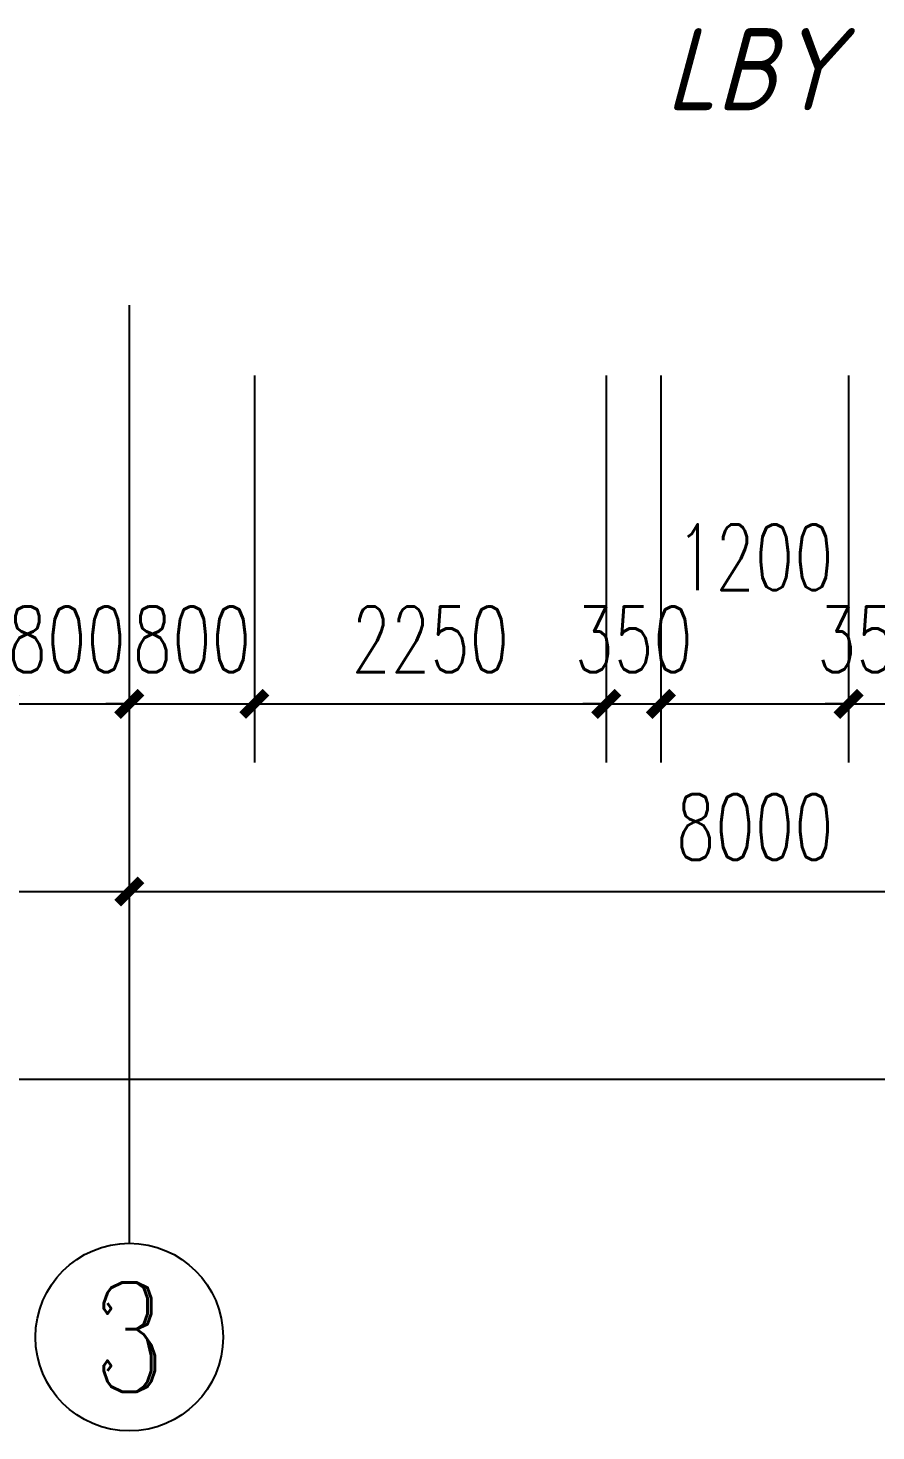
# Model space of a CAD drawing. Extents: x 0 to 2972856, y -1269770 to 0.
# Drawn here: x 2690508 to 2695931, y -1241746 to -1232774 of the extents above; entities that cross this region are included whole.
import ezdxf
from ezdxf.enums import TextEntityAlignment as Align

# ---------------------------------------------------------------- set-up
doc = ezdxf.new("R2010")
doc.units = 0
doc.header["$LTSCALE"] = 1000
doc.header["$PDSIZE"] = 50
doc.layers.add('1-建筑底图', color=8, linetype='Continuous')
doc.layers.add('AXIS_TEXT', color=7, linetype='Continuous')
doc.styles.add('_TCH_AXIS', font='COMPLEX', dxfattribs={"bigfont": 'GBCBIG'})
doc.styles.add('A_DIM_T3', font='SIMPLEX', dxfattribs={"width": 0.7, "bigfont": 'HZ'})
doc.styles.add('COMPLEX', font='COMPLEX')
doc.styles.get("Standard").update_dxf_attribs({"font": 'gbeitc.shx', "bigfont": 'gbcbig.shx'})
doc.dimstyles.new('_TCH_ARCH&&150', dxfattribs={"dimtxt": 420, "dimasz": 150, "dimexe": 375, "dimexo": 450, "dimgap": 202.5, "dimtad": 1, "dimdec": 0, "dimzin": 0, "dimdsep": 46, "dimtxsty": 'A_DIM_T3', "dimblk": 'ARCHTICK', "dimcen": 0.09, "dimclrt": 7, "dimazin": 2, "dimtfac": 1, "dimtdec": 0, "dimtix": 1, "dimtmove": 2, "dimatfit": 3, "dimfxl": 150, "dimtolj": 1, "dimtzin": 0, "dimarcsym": 0})

# ---------------------------------------------------------------- blocks, each defined once
blk = doc.blocks.new('_ArchTick')
at = {"color": 0, "linetype": 'ByBlock', "const_width": 0.4}
blk.add_lwpolyline([(-0.5, -0.5), (0.5, 0.5)], dxfattribs=at)
blk = doc.blocks.new('*D1162')
at = {"layer": '1-建筑底图', "color": 0, "lineweight": -2, "transparency": 16777216}
for p, q in [((2060076.6, -1229225.4), (2060076.6, -1234100.4)), ((2167276.6, -1229225.4), (2167276.6, -1234100.4)), ((2060076.6, -1233725.4), (2167276.6, -1233725.4))]:
    blk.add_line(p, q, dxfattribs=at)
at = {"layer": 'Defpoints', "color": 0, "transparency": 16777216}
for p in [(2060076.6, -1228775.4), (2167276.6, -1228775.4), (2167276.6, -1233725.4)]:
    blk.add_point(p, dxfattribs=at)
at = {"layer": '1-建筑底图', "color": 0, "lineweight": -2, "transparency": 16777216, "xscale": 150, "yscale": 150, "zscale": 150, "rotation": 180}
blk.add_blockref('_ArchTick', (2060076.6, -1233725.4), dxfattribs=at)
at = {"layer": '1-建筑底图', "color": 0, "lineweight": -2, "transparency": 16777216, "xscale": 150, "yscale": 150, "zscale": 150}
blk.add_blockref('_ArchTick', (2167276.6, -1233725.4), dxfattribs=at)
at = {"layer": '1-建筑底图', "color": 7, "transparency": 16777216, "insert": (2113676.6, -1233312.9), "char_height": 420, "attachment_point": 5, "style": 'A_DIM_T3'}
blk.add_mtext('\\A1;107200', dxfattribs=at)
blk = doc.blocks.new('*D1165')
at = {"layer": '1-建筑底图', "color": 0, "lineweight": -2, "transparency": 16777216}
for p, q in [((2068376.6, -1229225.4), (2068376.6, -1232900.4)), ((2076376.6, -1229225.4), (2076376.6, -1232900.4)), ((2068376.6, -1232525.4), (2076376.6, -1232525.4))]:
    blk.add_line(p, q, dxfattribs=at)
at = {"layer": 'Defpoints', "color": 0, "transparency": 16777216}
for p in [(2068376.6, -1228775.4), (2076376.6, -1228775.4), (2076376.6, -1232525.4)]:
    blk.add_point(p, dxfattribs=at)
at = {"layer": '1-建筑底图', "color": 0, "lineweight": -2, "transparency": 16777216, "xscale": 150, "yscale": 150, "zscale": 150, "rotation": 180}
blk.add_blockref('_ArchTick', (2068376.6, -1232525.4), dxfattribs=at)
at = {"layer": '1-建筑底图', "color": 0, "lineweight": -2, "transparency": 16777216, "xscale": 150, "yscale": 150, "zscale": 150}
blk.add_blockref('_ArchTick', (2076376.6, -1232525.4), dxfattribs=at)
at = {"layer": '1-建筑底图', "color": 7, "transparency": 16777216, "insert": (2072376.6, -1232112.9), "char_height": 420, "attachment_point": 5, "style": 'A_DIM_T3'}
blk.add_mtext('\\A1;8000', dxfattribs=at)
blk = doc.blocks.new('*D1166')
at = {"layer": '1-建筑底图', "color": 0, "lineweight": -2, "transparency": 16777216}
for p, q in [((2076376.6, -1229225.4), (2076376.6, -1232900.4)), ((2084376.6, -1229225.4), (2084376.6, -1232900.4)), ((2076376.6, -1232525.4), (2084376.6, -1232525.4))]:
    blk.add_line(p, q, dxfattribs=at)
at = {"layer": 'Defpoints', "color": 0, "transparency": 16777216}
for p in [(2076376.6, -1228775.4), (2084376.6, -1228775.4), (2084376.6, -1232525.4)]:
    blk.add_point(p, dxfattribs=at)
at = {"layer": '1-建筑底图', "color": 0, "lineweight": -2, "transparency": 16777216, "xscale": 150, "yscale": 150, "zscale": 150, "rotation": 180}
blk.add_blockref('_ArchTick', (2076376.6, -1232525.4), dxfattribs=at)
at = {"layer": '1-建筑底图', "color": 0, "lineweight": -2, "transparency": 16777216, "xscale": 150, "yscale": 150, "zscale": 150}
blk.add_blockref('_ArchTick', (2084376.6, -1232525.4), dxfattribs=at)
at = {"layer": '1-建筑底图', "color": 7, "transparency": 16777216, "insert": (2080376.6, -1232112.9), "char_height": 420, "attachment_point": 5, "style": 'A_DIM_T3'}
blk.add_mtext('\\A1;8000', dxfattribs=at)
blk = doc.blocks.new('*D1349')
at = {"layer": '1-建筑底图', "color": 0, "lineweight": -2, "transparency": 16777216}
for p, q in [((2080976.6, -1229225.4), (2080976.6, -1231700.4)), ((2081326.6, -1229225.4), (2081326.6, -1231700.4)), ((2080976.6, -1231325.4), (2080826.6, -1231325.4)), ((2080976.6, -1231325.4), (2081326.6, -1231325.4)), ((2081326.6, -1231325.4), (2081476.6, -1231325.4))]:
    blk.add_line(p, q, dxfattribs=at)
at = {"layer": 'Defpoints', "color": 0, "transparency": 16777216}
for p in [(2080976.6, -1228775.4), (2081326.6, -1228775.4), (2081326.6, -1231325.4)]:
    blk.add_point(p, dxfattribs=at)
at = {"layer": '1-建筑底图', "color": 0, "lineweight": -2, "transparency": 16777216, "xscale": 150, "yscale": 150, "zscale": 150}
blk.add_blockref('_ArchTick', (2080976.6, -1231325.4), dxfattribs=at)
at = {"layer": '1-建筑底图', "color": 0, "lineweight": -2, "transparency": 16777216, "xscale": 150, "yscale": 150, "zscale": 150, "rotation": 180}
blk.add_blockref('_ArchTick', (2081326.6, -1231325.4), dxfattribs=at)
at = {"layer": '1-建筑底图', "color": 7, "transparency": 16777216, "insert": (2081151.6, -1230912.9), "char_height": 420, "attachment_point": 5, "style": 'A_DIM_T3'}
blk.add_mtext('\\A1;350', dxfattribs=at)
blk = doc.blocks.new('*D1350')
at = {"layer": '1-建筑底图', "color": 0, "lineweight": -2, "transparency": 16777216}
for p, q in [((2079776.6, -1229225.4), (2079776.6, -1231700.4)), ((2080976.6, -1229225.4), (2080976.6, -1231700.4)), ((2079776.6, -1231325.4), (2080976.6, -1231325.4))]:
    blk.add_line(p, q, dxfattribs=at)
at = {"layer": 'Defpoints', "color": 0, "transparency": 16777216}
for p in [(2079776.6, -1228775.4), (2080976.6, -1228775.4), (2080976.6, -1231325.4)]:
    blk.add_point(p, dxfattribs=at)
at = {"layer": '1-建筑底图', "color": 0, "lineweight": -2, "transparency": 16777216, "xscale": 150, "yscale": 150, "zscale": 150, "rotation": 180}
blk.add_blockref('_ArchTick', (2079776.6, -1231325.4), dxfattribs=at)
at = {"layer": '1-建筑底图', "color": 0, "lineweight": -2, "transparency": 16777216, "xscale": 150, "yscale": 150, "zscale": 150}
blk.add_blockref('_ArchTick', (2080976.6, -1231325.4), dxfattribs=at)
at = {"layer": '1-建筑底图', "color": 7, "transparency": 16777216, "insert": (2080376.6, -1230387.9), "char_height": 420, "attachment_point": 5, "style": 'A_DIM_T3'}
blk.add_mtext('\\A1;1200', dxfattribs=at)
blk = doc.blocks.new('*D1351')
at = {"layer": '1-建筑底图', "color": 0, "lineweight": -2, "transparency": 16777216}
for p, q in [((2079426.6, -1229225.4), (2079426.6, -1231700.4)), ((2079776.6, -1229225.4), (2079776.6, -1231700.4)), ((2079426.6, -1231325.4), (2079276.6, -1231325.4)), ((2079426.6, -1231325.4), (2079776.6, -1231325.4)), ((2079776.6, -1231325.4), (2079926.6, -1231325.4))]:
    blk.add_line(p, q, dxfattribs=at)
at = {"layer": 'Defpoints', "color": 0, "transparency": 16777216}
for p in [(2079426.6, -1228775.4), (2079776.6, -1228775.4), (2079776.6, -1231325.4)]:
    blk.add_point(p, dxfattribs=at)
at = {"layer": '1-建筑底图', "color": 0, "lineweight": -2, "transparency": 16777216, "xscale": 150, "yscale": 150, "zscale": 150}
blk.add_blockref('_ArchTick', (2079426.6, -1231325.4), dxfattribs=at)
at = {"layer": '1-建筑底图', "color": 0, "lineweight": -2, "transparency": 16777216, "xscale": 150, "yscale": 150, "zscale": 150, "rotation": 180}
blk.add_blockref('_ArchTick', (2079776.6, -1231325.4), dxfattribs=at)
at = {"layer": '1-建筑底图', "color": 7, "transparency": 16777216, "insert": (2079601.6, -1230912.9), "char_height": 420, "attachment_point": 5, "style": 'A_DIM_T3'}
blk.add_mtext('\\A1;350', dxfattribs=at)
blk = doc.blocks.new('*D1352')
at = {"layer": '1-建筑底图', "color": 0, "lineweight": -2, "transparency": 16777216}
for p, q in [((2077176.6, -1229225.4), (2077176.6, -1231700.4)), ((2079426.6, -1229225.4), (2079426.6, -1231700.4)), ((2077176.6, -1231325.4), (2079426.6, -1231325.4))]:
    blk.add_line(p, q, dxfattribs=at)
at = {"layer": 'Defpoints', "color": 0, "transparency": 16777216}
for p in [(2077176.6, -1228775.4), (2079426.6, -1228775.4), (2079426.6, -1231325.4)]:
    blk.add_point(p, dxfattribs=at)
at = {"layer": '1-建筑底图', "color": 0, "lineweight": -2, "transparency": 16777216, "xscale": 150, "yscale": 150, "zscale": 150, "rotation": 180}
blk.add_blockref('_ArchTick', (2077176.6, -1231325.4), dxfattribs=at)
at = {"layer": '1-建筑底图', "color": 0, "lineweight": -2, "transparency": 16777216, "xscale": 150, "yscale": 150, "zscale": 150}
blk.add_blockref('_ArchTick', (2079426.6, -1231325.4), dxfattribs=at)
at = {"layer": '1-建筑底图', "color": 7, "transparency": 16777216, "insert": (2078301.6, -1230912.9), "char_height": 420, "attachment_point": 5, "style": 'A_DIM_T3'}
blk.add_mtext('\\A1;2250', dxfattribs=at)
blk = doc.blocks.new('*D1353')
at = {"layer": '1-建筑底图', "color": 0, "lineweight": -2, "transparency": 16777216}
for p, q in [((2076376.6, -1229225.4), (2076376.6, -1231700.4)), ((2077176.6, -1229225.4), (2077176.6, -1231700.4)), ((2076376.6, -1231325.4), (2076226.6, -1231325.4)), ((2076376.6, -1231325.4), (2077176.6, -1231325.4)), ((2077176.6, -1231325.4), (2077326.6, -1231325.4))]:
    blk.add_line(p, q, dxfattribs=at)
at = {"layer": 'Defpoints', "color": 0, "transparency": 16777216}
for p in [(2076376.6, -1228775.4), (2077176.6, -1228775.4), (2077176.6, -1231325.4)]:
    blk.add_point(p, dxfattribs=at)
at = {"layer": '1-建筑底图', "color": 0, "lineweight": -2, "transparency": 16777216, "xscale": 150, "yscale": 150, "zscale": 150}
blk.add_blockref('_ArchTick', (2076376.6, -1231325.4), dxfattribs=at)
at = {"layer": '1-建筑底图', "color": 0, "lineweight": -2, "transparency": 16777216, "xscale": 150, "yscale": 150, "zscale": 150, "rotation": 180}
blk.add_blockref('_ArchTick', (2077176.6, -1231325.4), dxfattribs=at)
at = {"layer": '1-建筑底图', "color": 7, "transparency": 16777216, "insert": (2076776.6, -1230912.9), "char_height": 420, "attachment_point": 5, "style": 'A_DIM_T3'}
blk.add_mtext('\\A1;800', dxfattribs=at)
blk = doc.blocks.new('*D1354')
at = {"layer": '1-建筑底图', "color": 0, "lineweight": -2, "transparency": 16777216}
for p, q in [((2075576.6, -1229225.4), (2075576.6, -1231700.4)), ((2076376.6, -1229225.4), (2076376.6, -1231700.4)), ((2075576.6, -1231325.4), (2075426.6, -1231325.4)), ((2075576.6, -1231325.4), (2076376.6, -1231325.4)), ((2076376.6, -1231325.4), (2076526.6, -1231325.4))]:
    blk.add_line(p, q, dxfattribs=at)
at = {"layer": 'Defpoints', "color": 0, "transparency": 16777216}
for p in [(2075576.6, -1228775.4), (2076376.6, -1228775.4), (2076376.6, -1231325.4)]:
    blk.add_point(p, dxfattribs=at)
at = {"layer": '1-建筑底图', "color": 0, "lineweight": -2, "transparency": 16777216, "xscale": 150, "yscale": 150, "zscale": 150}
blk.add_blockref('_ArchTick', (2075576.6, -1231325.4), dxfattribs=at)
at = {"layer": '1-建筑底图', "color": 0, "lineweight": -2, "transparency": 16777216, "xscale": 150, "yscale": 150, "zscale": 150, "rotation": 180}
blk.add_blockref('_ArchTick', (2076376.6, -1231325.4), dxfattribs=at)
at = {"layer": '1-建筑底图', "color": 7, "transparency": 16777216, "insert": (2075976.6, -1230912.9), "char_height": 420, "attachment_point": 5, "style": 'A_DIM_T3'}
blk.add_mtext('\\A1;800', dxfattribs=at)
blk = doc.blocks.new('*D1469')
at = {"layer": '1-建筑底图', "color": 0, "lineweight": -2, "transparency": 16777216}
for p, q in [((2060076.6, -1229225.4), (2060076.6, -1234100.4)), ((2167276.6, -1229225.4), (2167276.6, -1234100.4)), ((2060076.6, -1233725.4), (2167276.6, -1233725.4))]:
    blk.add_line(p, q, dxfattribs=at)
at = {"layer": 'Defpoints', "color": 0, "transparency": 16777216}
for p in [(2060076.6, -1228775.4), (2167276.6, -1228775.4), (2167276.6, -1233725.4)]:
    blk.add_point(p, dxfattribs=at)
at = {"layer": '1-建筑底图', "color": 0, "lineweight": -2, "transparency": 16777216, "xscale": 150, "yscale": 150, "zscale": 150, "rotation": 180}
blk.add_blockref('_ArchTick', (2060076.6, -1233725.4), dxfattribs=at)
at = {"layer": '1-建筑底图', "color": 0, "lineweight": -2, "transparency": 16777216, "xscale": 150, "yscale": 150, "zscale": 150}
blk.add_blockref('_ArchTick', (2167276.6, -1233725.4), dxfattribs=at)
at = {"layer": '1-建筑底图', "color": 7, "transparency": 16777216, "insert": (2113676.6, -1233312.9), "char_height": 420, "attachment_point": 5, "style": 'A_DIM_T3'}
blk.add_mtext('\\A1;107200', dxfattribs=at)
blk = doc.blocks.new('*D1472')
at = {"layer": '1-建筑底图', "color": 0, "lineweight": -2, "transparency": 16777216}
for p, q in [((2068376.6, -1229225.4), (2068376.6, -1232900.4)), ((2076376.6, -1229225.4), (2076376.6, -1232900.4)), ((2068376.6, -1232525.4), (2076376.6, -1232525.4))]:
    blk.add_line(p, q, dxfattribs=at)
at = {"layer": 'Defpoints', "color": 0, "transparency": 16777216}
for p in [(2068376.6, -1228775.4), (2076376.6, -1228775.4), (2076376.6, -1232525.4)]:
    blk.add_point(p, dxfattribs=at)
at = {"layer": '1-建筑底图', "color": 0, "lineweight": -2, "transparency": 16777216, "xscale": 150, "yscale": 150, "zscale": 150, "rotation": 180}
blk.add_blockref('_ArchTick', (2068376.6, -1232525.4), dxfattribs=at)
at = {"layer": '1-建筑底图', "color": 0, "lineweight": -2, "transparency": 16777216, "xscale": 150, "yscale": 150, "zscale": 150}
blk.add_blockref('_ArchTick', (2076376.6, -1232525.4), dxfattribs=at)
at = {"layer": '1-建筑底图', "color": 7, "transparency": 16777216, "insert": (2072376.6, -1232112.9), "char_height": 420, "attachment_point": 5, "style": 'A_DIM_T3'}
blk.add_mtext('\\A1;8000', dxfattribs=at)
blk = doc.blocks.new('*D1473')
at = {"layer": '1-建筑底图', "color": 0, "lineweight": -2, "transparency": 16777216}
for p, q in [((2076376.6, -1229225.4), (2076376.6, -1232900.4)), ((2084376.6, -1229225.4), (2084376.6, -1232900.4)), ((2076376.6, -1232525.4), (2084376.6, -1232525.4))]:
    blk.add_line(p, q, dxfattribs=at)
at = {"layer": 'Defpoints', "color": 0, "transparency": 16777216}
for p in [(2076376.6, -1228775.4), (2084376.6, -1228775.4), (2084376.6, -1232525.4)]:
    blk.add_point(p, dxfattribs=at)
at = {"layer": '1-建筑底图', "color": 0, "lineweight": -2, "transparency": 16777216, "xscale": 150, "yscale": 150, "zscale": 150, "rotation": 180}
blk.add_blockref('_ArchTick', (2076376.6, -1232525.4), dxfattribs=at)
at = {"layer": '1-建筑底图', "color": 0, "lineweight": -2, "transparency": 16777216, "xscale": 150, "yscale": 150, "zscale": 150}
blk.add_blockref('_ArchTick', (2084376.6, -1232525.4), dxfattribs=at)
at = {"layer": '1-建筑底图', "color": 7, "transparency": 16777216, "insert": (2080376.6, -1232112.9), "char_height": 420, "attachment_point": 5, "style": 'A_DIM_T3'}
blk.add_mtext('\\A1;8000', dxfattribs=at)
blk = doc.blocks.new('*D1656')
at = {"layer": '1-建筑底图', "color": 0, "lineweight": -2, "transparency": 16777216}
for p, q in [((2080976.6, -1229225.4), (2080976.6, -1231700.4)), ((2081326.6, -1229225.4), (2081326.6, -1231700.4)), ((2080976.6, -1231325.4), (2080826.6, -1231325.4)), ((2080976.6, -1231325.4), (2081326.6, -1231325.4)), ((2081326.6, -1231325.4), (2081476.6, -1231325.4))]:
    blk.add_line(p, q, dxfattribs=at)
at = {"layer": 'Defpoints', "color": 0, "transparency": 16777216}
for p in [(2080976.6, -1228775.4), (2081326.6, -1228775.4), (2081326.6, -1231325.4)]:
    blk.add_point(p, dxfattribs=at)
at = {"layer": '1-建筑底图', "color": 0, "lineweight": -2, "transparency": 16777216, "xscale": 150, "yscale": 150, "zscale": 150}
blk.add_blockref('_ArchTick', (2080976.6, -1231325.4), dxfattribs=at)
at = {"layer": '1-建筑底图', "color": 0, "lineweight": -2, "transparency": 16777216, "xscale": 150, "yscale": 150, "zscale": 150, "rotation": 180}
blk.add_blockref('_ArchTick', (2081326.6, -1231325.4), dxfattribs=at)
at = {"layer": '1-建筑底图', "color": 7, "transparency": 16777216, "insert": (2081151.6, -1230912.9), "char_height": 420, "attachment_point": 5, "style": 'A_DIM_T3'}
blk.add_mtext('\\A1;350', dxfattribs=at)
blk = doc.blocks.new('*D1657')
at = {"layer": '1-建筑底图', "color": 0, "lineweight": -2, "transparency": 16777216}
for p, q in [((2079776.6, -1229225.4), (2079776.6, -1231700.4)), ((2080976.6, -1229225.4), (2080976.6, -1231700.4)), ((2079776.6, -1231325.4), (2080976.6, -1231325.4))]:
    blk.add_line(p, q, dxfattribs=at)
at = {"layer": 'Defpoints', "color": 0, "transparency": 16777216}
for p in [(2079776.6, -1228775.4), (2080976.6, -1228775.4), (2080976.6, -1231325.4)]:
    blk.add_point(p, dxfattribs=at)
at = {"layer": '1-建筑底图', "color": 0, "lineweight": -2, "transparency": 16777216, "xscale": 150, "yscale": 150, "zscale": 150, "rotation": 180}
blk.add_blockref('_ArchTick', (2079776.6, -1231325.4), dxfattribs=at)
at = {"layer": '1-建筑底图', "color": 0, "lineweight": -2, "transparency": 16777216, "xscale": 150, "yscale": 150, "zscale": 150}
blk.add_blockref('_ArchTick', (2080976.6, -1231325.4), dxfattribs=at)
at = {"layer": '1-建筑底图', "color": 7, "transparency": 16777216, "insert": (2080376.6, -1230387.9), "char_height": 420, "attachment_point": 5, "style": 'A_DIM_T3'}
blk.add_mtext('\\A1;1200', dxfattribs=at)
blk = doc.blocks.new('*D1658')
at = {"layer": '1-建筑底图', "color": 0, "lineweight": -2, "transparency": 16777216}
for p, q in [((2079426.6, -1229225.4), (2079426.6, -1231700.4)), ((2079776.6, -1229225.4), (2079776.6, -1231700.4)), ((2079426.6, -1231325.4), (2079276.6, -1231325.4)), ((2079426.6, -1231325.4), (2079776.6, -1231325.4)), ((2079776.6, -1231325.4), (2079926.6, -1231325.4))]:
    blk.add_line(p, q, dxfattribs=at)
at = {"layer": 'Defpoints', "color": 0, "transparency": 16777216}
for p in [(2079426.6, -1228775.4), (2079776.6, -1228775.4), (2079776.6, -1231325.4)]:
    blk.add_point(p, dxfattribs=at)
at = {"layer": '1-建筑底图', "color": 0, "lineweight": -2, "transparency": 16777216, "xscale": 150, "yscale": 150, "zscale": 150}
blk.add_blockref('_ArchTick', (2079426.6, -1231325.4), dxfattribs=at)
at = {"layer": '1-建筑底图', "color": 0, "lineweight": -2, "transparency": 16777216, "xscale": 150, "yscale": 150, "zscale": 150, "rotation": 180}
blk.add_blockref('_ArchTick', (2079776.6, -1231325.4), dxfattribs=at)
at = {"layer": '1-建筑底图', "color": 7, "transparency": 16777216, "insert": (2079601.6, -1230912.9), "char_height": 420, "attachment_point": 5, "style": 'A_DIM_T3'}
blk.add_mtext('\\A1;350', dxfattribs=at)
blk = doc.blocks.new('*D1659')
at = {"layer": '1-建筑底图', "color": 0, "lineweight": -2, "transparency": 16777216}
for p, q in [((2077176.6, -1229225.4), (2077176.6, -1231700.4)), ((2079426.6, -1229225.4), (2079426.6, -1231700.4)), ((2077176.6, -1231325.4), (2079426.6, -1231325.4))]:
    blk.add_line(p, q, dxfattribs=at)
at = {"layer": 'Defpoints', "color": 0, "transparency": 16777216}
for p in [(2077176.6, -1228775.4), (2079426.6, -1228775.4), (2079426.6, -1231325.4)]:
    blk.add_point(p, dxfattribs=at)
at = {"layer": '1-建筑底图', "color": 0, "lineweight": -2, "transparency": 16777216, "xscale": 150, "yscale": 150, "zscale": 150, "rotation": 180}
blk.add_blockref('_ArchTick', (2077176.6, -1231325.4), dxfattribs=at)
at = {"layer": '1-建筑底图', "color": 0, "lineweight": -2, "transparency": 16777216, "xscale": 150, "yscale": 150, "zscale": 150}
blk.add_blockref('_ArchTick', (2079426.6, -1231325.4), dxfattribs=at)
at = {"layer": '1-建筑底图', "color": 7, "transparency": 16777216, "insert": (2078301.6, -1230912.9), "char_height": 420, "attachment_point": 5, "style": 'A_DIM_T3'}
blk.add_mtext('\\A1;2250', dxfattribs=at)
blk = doc.blocks.new('*D1660')
at = {"layer": '1-建筑底图', "color": 0, "lineweight": -2, "transparency": 16777216}
for p, q in [((2076376.6, -1229225.4), (2076376.6, -1231700.4)), ((2077176.6, -1229225.4), (2077176.6, -1231700.4)), ((2076376.6, -1231325.4), (2076226.6, -1231325.4)), ((2076376.6, -1231325.4), (2077176.6, -1231325.4)), ((2077176.6, -1231325.4), (2077326.6, -1231325.4))]:
    blk.add_line(p, q, dxfattribs=at)
at = {"layer": 'Defpoints', "color": 0, "transparency": 16777216}
for p in [(2076376.6, -1228775.4), (2077176.6, -1228775.4), (2077176.6, -1231325.4)]:
    blk.add_point(p, dxfattribs=at)
at = {"layer": '1-建筑底图', "color": 0, "lineweight": -2, "transparency": 16777216, "xscale": 150, "yscale": 150, "zscale": 150}
blk.add_blockref('_ArchTick', (2076376.6, -1231325.4), dxfattribs=at)
at = {"layer": '1-建筑底图', "color": 0, "lineweight": -2, "transparency": 16777216, "xscale": 150, "yscale": 150, "zscale": 150, "rotation": 180}
blk.add_blockref('_ArchTick', (2077176.6, -1231325.4), dxfattribs=at)
at = {"layer": '1-建筑底图', "color": 7, "transparency": 16777216, "insert": (2076776.6, -1230912.9), "char_height": 420, "attachment_point": 5, "style": 'A_DIM_T3'}
blk.add_mtext('\\A1;800', dxfattribs=at)
blk = doc.blocks.new('*D1661')
at = {"layer": '1-建筑底图', "color": 0, "lineweight": -2, "transparency": 16777216}
for p, q in [((2075576.6, -1229225.4), (2075576.6, -1231700.4)), ((2076376.6, -1229225.4), (2076376.6, -1231700.4)), ((2075576.6, -1231325.4), (2075426.6, -1231325.4)), ((2075576.6, -1231325.4), (2076376.6, -1231325.4)), ((2076376.6, -1231325.4), (2076526.6, -1231325.4))]:
    blk.add_line(p, q, dxfattribs=at)
at = {"layer": 'Defpoints', "color": 0, "transparency": 16777216}
for p in [(2075576.6, -1228775.4), (2076376.6, -1228775.4), (2076376.6, -1231325.4)]:
    blk.add_point(p, dxfattribs=at)
at = {"layer": '1-建筑底图', "color": 0, "lineweight": -2, "transparency": 16777216, "xscale": 150, "yscale": 150, "zscale": 150}
blk.add_blockref('_ArchTick', (2075576.6, -1231325.4), dxfattribs=at)
at = {"layer": '1-建筑底图', "color": 0, "lineweight": -2, "transparency": 16777216, "xscale": 150, "yscale": 150, "zscale": 150, "rotation": 180}
blk.add_blockref('_ArchTick', (2076376.6, -1231325.4), dxfattribs=at)
at = {"layer": '1-建筑底图', "color": 7, "transparency": 16777216, "insert": (2075976.6, -1230912.9), "char_height": 420, "attachment_point": 5, "style": 'A_DIM_T3'}
blk.add_mtext('\\A1;800', dxfattribs=at)
blk = doc.blocks.new('_AXISO')
blk.add_circle((0, 0), 0.5)
at = {"layer": 'AXIS_TEXT', "style": 'COMPLEX', "width": 1.041667}
blk.add_attdef('A', text='', height=0.56, dxfattribs=at).set_placement((-0.25, -0.28), (0.25, -0.28), align=Align.FIT)
blk = doc.blocks.new('*D1776')
at = {"layer": '1-建筑底图', "color": 0, "lineweight": -2, "transparency": 16777216}
for p, q in [((2060076.6, -1229225.4), (2060076.6, -1234100.4)), ((2167276.6, -1229225.4), (2167276.6, -1234100.4)), ((2060076.6, -1233725.4), (2167276.6, -1233725.4))]:
    blk.add_line(p, q, dxfattribs=at)
at = {"layer": 'Defpoints', "color": 0, "transparency": 16777216}
for p in [(2060076.6, -1228775.4), (2167276.6, -1228775.4), (2167276.6, -1233725.4)]:
    blk.add_point(p, dxfattribs=at)
at = {"layer": '1-建筑底图', "color": 0, "lineweight": -2, "transparency": 16777216, "xscale": 150, "yscale": 150, "zscale": 150, "rotation": 180}
blk.add_blockref('_ArchTick', (2060076.6, -1233725.4), dxfattribs=at)
at = {"layer": '1-建筑底图', "color": 0, "lineweight": -2, "transparency": 16777216, "xscale": 150, "yscale": 150, "zscale": 150}
blk.add_blockref('_ArchTick', (2167276.6, -1233725.4), dxfattribs=at)
at = {"layer": '1-建筑底图', "color": 7, "transparency": 16777216, "insert": (2113676.6, -1233312.9), "char_height": 420, "attachment_point": 5, "style": 'A_DIM_T3'}
blk.add_mtext('\\A1;107200', dxfattribs=at)
blk = doc.blocks.new('*D1779')
at = {"layer": '1-建筑底图', "color": 0, "lineweight": -2, "transparency": 16777216}
for p, q in [((2068376.6, -1229225.4), (2068376.6, -1232900.4)), ((2076376.6, -1229225.4), (2076376.6, -1232900.4)), ((2068376.6, -1232525.4), (2076376.6, -1232525.4))]:
    blk.add_line(p, q, dxfattribs=at)
at = {"layer": 'Defpoints', "color": 0, "transparency": 16777216}
for p in [(2068376.6, -1228775.4), (2076376.6, -1228775.4), (2076376.6, -1232525.4)]:
    blk.add_point(p, dxfattribs=at)
at = {"layer": '1-建筑底图', "color": 0, "lineweight": -2, "transparency": 16777216, "xscale": 150, "yscale": 150, "zscale": 150, "rotation": 180}
blk.add_blockref('_ArchTick', (2068376.6, -1232525.4), dxfattribs=at)
at = {"layer": '1-建筑底图', "color": 0, "lineweight": -2, "transparency": 16777216, "xscale": 150, "yscale": 150, "zscale": 150}
blk.add_blockref('_ArchTick', (2076376.6, -1232525.4), dxfattribs=at)
at = {"layer": '1-建筑底图', "color": 7, "transparency": 16777216, "insert": (2072376.6, -1232112.9), "char_height": 420, "attachment_point": 5, "style": 'A_DIM_T3'}
blk.add_mtext('\\A1;8000', dxfattribs=at)
blk = doc.blocks.new('*D1780')
at = {"layer": '1-建筑底图', "color": 0, "lineweight": -2, "transparency": 16777216}
for p, q in [((2076376.6, -1229225.4), (2076376.6, -1232900.4)), ((2084376.6, -1229225.4), (2084376.6, -1232900.4)), ((2076376.6, -1232525.4), (2084376.6, -1232525.4))]:
    blk.add_line(p, q, dxfattribs=at)
at = {"layer": 'Defpoints', "color": 0, "transparency": 16777216}
for p in [(2076376.6, -1228775.4), (2084376.6, -1228775.4), (2084376.6, -1232525.4)]:
    blk.add_point(p, dxfattribs=at)
at = {"layer": '1-建筑底图', "color": 0, "lineweight": -2, "transparency": 16777216, "xscale": 150, "yscale": 150, "zscale": 150, "rotation": 180}
blk.add_blockref('_ArchTick', (2076376.6, -1232525.4), dxfattribs=at)
at = {"layer": '1-建筑底图', "color": 0, "lineweight": -2, "transparency": 16777216, "xscale": 150, "yscale": 150, "zscale": 150}
blk.add_blockref('_ArchTick', (2084376.6, -1232525.4), dxfattribs=at)
at = {"layer": '1-建筑底图', "color": 7, "transparency": 16777216, "insert": (2080376.6, -1232112.9), "char_height": 420, "attachment_point": 5, "style": 'A_DIM_T3'}
blk.add_mtext('\\A1;8000', dxfattribs=at)
blk = doc.blocks.new('*D1963')
at = {"layer": '1-建筑底图', "color": 0, "lineweight": -2, "transparency": 16777216}
for p, q in [((2080976.6, -1229225.4), (2080976.6, -1231700.4)), ((2081326.6, -1229225.4), (2081326.6, -1231700.4)), ((2080976.6, -1231325.4), (2080826.6, -1231325.4)), ((2080976.6, -1231325.4), (2081326.6, -1231325.4)), ((2081326.6, -1231325.4), (2081476.6, -1231325.4))]:
    blk.add_line(p, q, dxfattribs=at)
at = {"layer": 'Defpoints', "color": 0, "transparency": 16777216}
for p in [(2080976.6, -1228775.4), (2081326.6, -1228775.4), (2081326.6, -1231325.4)]:
    blk.add_point(p, dxfattribs=at)
at = {"layer": '1-建筑底图', "color": 0, "lineweight": -2, "transparency": 16777216, "xscale": 150, "yscale": 150, "zscale": 150}
blk.add_blockref('_ArchTick', (2080976.6, -1231325.4), dxfattribs=at)
at = {"layer": '1-建筑底图', "color": 0, "lineweight": -2, "transparency": 16777216, "xscale": 150, "yscale": 150, "zscale": 150, "rotation": 180}
blk.add_blockref('_ArchTick', (2081326.6, -1231325.4), dxfattribs=at)
at = {"layer": '1-建筑底图', "color": 7, "transparency": 16777216, "insert": (2081151.6, -1230912.9), "char_height": 420, "attachment_point": 5, "style": 'A_DIM_T3'}
blk.add_mtext('\\A1;350', dxfattribs=at)
blk = doc.blocks.new('*D1964')
at = {"layer": '1-建筑底图', "color": 0, "lineweight": -2, "transparency": 16777216}
for p, q in [((2079776.6, -1229225.4), (2079776.6, -1231700.4)), ((2080976.6, -1229225.4), (2080976.6, -1231700.4)), ((2079776.6, -1231325.4), (2080976.6, -1231325.4))]:
    blk.add_line(p, q, dxfattribs=at)
at = {"layer": 'Defpoints', "color": 0, "transparency": 16777216}
for p in [(2079776.6, -1228775.4), (2080976.6, -1228775.4), (2080976.6, -1231325.4)]:
    blk.add_point(p, dxfattribs=at)
at = {"layer": '1-建筑底图', "color": 0, "lineweight": -2, "transparency": 16777216, "xscale": 150, "yscale": 150, "zscale": 150, "rotation": 180}
blk.add_blockref('_ArchTick', (2079776.6, -1231325.4), dxfattribs=at)
at = {"layer": '1-建筑底图', "color": 0, "lineweight": -2, "transparency": 16777216, "xscale": 150, "yscale": 150, "zscale": 150}
blk.add_blockref('_ArchTick', (2080976.6, -1231325.4), dxfattribs=at)
at = {"layer": '1-建筑底图', "color": 7, "transparency": 16777216, "insert": (2080376.6, -1230387.9), "char_height": 420, "attachment_point": 5, "style": 'A_DIM_T3'}
blk.add_mtext('\\A1;1200', dxfattribs=at)
blk = doc.blocks.new('*D1965')
at = {"layer": '1-建筑底图', "color": 0, "lineweight": -2, "transparency": 16777216}
for p, q in [((2079426.6, -1229225.4), (2079426.6, -1231700.4)), ((2079776.6, -1229225.4), (2079776.6, -1231700.4)), ((2079426.6, -1231325.4), (2079276.6, -1231325.4)), ((2079426.6, -1231325.4), (2079776.6, -1231325.4)), ((2079776.6, -1231325.4), (2079926.6, -1231325.4))]:
    blk.add_line(p, q, dxfattribs=at)
at = {"layer": 'Defpoints', "color": 0, "transparency": 16777216}
for p in [(2079426.6, -1228775.4), (2079776.6, -1228775.4), (2079776.6, -1231325.4)]:
    blk.add_point(p, dxfattribs=at)
at = {"layer": '1-建筑底图', "color": 0, "lineweight": -2, "transparency": 16777216, "xscale": 150, "yscale": 150, "zscale": 150}
blk.add_blockref('_ArchTick', (2079426.6, -1231325.4), dxfattribs=at)
at = {"layer": '1-建筑底图', "color": 0, "lineweight": -2, "transparency": 16777216, "xscale": 150, "yscale": 150, "zscale": 150, "rotation": 180}
blk.add_blockref('_ArchTick', (2079776.6, -1231325.4), dxfattribs=at)
at = {"layer": '1-建筑底图', "color": 7, "transparency": 16777216, "insert": (2079601.6, -1230912.9), "char_height": 420, "attachment_point": 5, "style": 'A_DIM_T3'}
blk.add_mtext('\\A1;350', dxfattribs=at)
blk = doc.blocks.new('*D1966')
at = {"layer": '1-建筑底图', "color": 0, "lineweight": -2, "transparency": 16777216}
for p, q in [((2077176.6, -1229225.4), (2077176.6, -1231700.4)), ((2079426.6, -1229225.4), (2079426.6, -1231700.4)), ((2077176.6, -1231325.4), (2079426.6, -1231325.4))]:
    blk.add_line(p, q, dxfattribs=at)
at = {"layer": 'Defpoints', "color": 0, "transparency": 16777216}
for p in [(2077176.6, -1228775.4), (2079426.6, -1228775.4), (2079426.6, -1231325.4)]:
    blk.add_point(p, dxfattribs=at)
at = {"layer": '1-建筑底图', "color": 0, "lineweight": -2, "transparency": 16777216, "xscale": 150, "yscale": 150, "zscale": 150, "rotation": 180}
blk.add_blockref('_ArchTick', (2077176.6, -1231325.4), dxfattribs=at)
at = {"layer": '1-建筑底图', "color": 0, "lineweight": -2, "transparency": 16777216, "xscale": 150, "yscale": 150, "zscale": 150}
blk.add_blockref('_ArchTick', (2079426.6, -1231325.4), dxfattribs=at)
at = {"layer": '1-建筑底图', "color": 7, "transparency": 16777216, "insert": (2078301.6, -1230912.9), "char_height": 420, "attachment_point": 5, "style": 'A_DIM_T3'}
blk.add_mtext('\\A1;2250', dxfattribs=at)
blk = doc.blocks.new('*D1967')
at = {"layer": '1-建筑底图', "color": 0, "lineweight": -2, "transparency": 16777216}
for p, q in [((2076376.6, -1229225.4), (2076376.6, -1231700.4)), ((2077176.6, -1229225.4), (2077176.6, -1231700.4)), ((2076376.6, -1231325.4), (2076226.6, -1231325.4)), ((2076376.6, -1231325.4), (2077176.6, -1231325.4)), ((2077176.6, -1231325.4), (2077326.6, -1231325.4))]:
    blk.add_line(p, q, dxfattribs=at)
at = {"layer": 'Defpoints', "color": 0, "transparency": 16777216}
for p in [(2076376.6, -1228775.4), (2077176.6, -1228775.4), (2077176.6, -1231325.4)]:
    blk.add_point(p, dxfattribs=at)
at = {"layer": '1-建筑底图', "color": 0, "lineweight": -2, "transparency": 16777216, "xscale": 150, "yscale": 150, "zscale": 150}
blk.add_blockref('_ArchTick', (2076376.6, -1231325.4), dxfattribs=at)
at = {"layer": '1-建筑底图', "color": 0, "lineweight": -2, "transparency": 16777216, "xscale": 150, "yscale": 150, "zscale": 150, "rotation": 180}
blk.add_blockref('_ArchTick', (2077176.6, -1231325.4), dxfattribs=at)
at = {"layer": '1-建筑底图', "color": 7, "transparency": 16777216, "insert": (2076776.6, -1230912.9), "char_height": 420, "attachment_point": 5, "style": 'A_DIM_T3'}
blk.add_mtext('\\A1;800', dxfattribs=at)
blk = doc.blocks.new('*D1968')
at = {"layer": '1-建筑底图', "color": 0, "lineweight": -2, "transparency": 16777216}
for p, q in [((2075576.6, -1229225.4), (2075576.6, -1231700.4)), ((2076376.6, -1229225.4), (2076376.6, -1231700.4)), ((2075576.6, -1231325.4), (2075426.6, -1231325.4)), ((2075576.6, -1231325.4), (2076376.6, -1231325.4)), ((2076376.6, -1231325.4), (2076526.6, -1231325.4))]:
    blk.add_line(p, q, dxfattribs=at)
at = {"layer": 'Defpoints', "color": 0, "transparency": 16777216}
for p in [(2075576.6, -1228775.4), (2076376.6, -1228775.4), (2076376.6, -1231325.4)]:
    blk.add_point(p, dxfattribs=at)
at = {"layer": '1-建筑底图', "color": 0, "lineweight": -2, "transparency": 16777216, "xscale": 150, "yscale": 150, "zscale": 150}
blk.add_blockref('_ArchTick', (2075576.6, -1231325.4), dxfattribs=at)
at = {"layer": '1-建筑底图', "color": 0, "lineweight": -2, "transparency": 16777216, "xscale": 150, "yscale": 150, "zscale": 150, "rotation": 180}
blk.add_blockref('_ArchTick', (2076376.6, -1231325.4), dxfattribs=at)
at = {"layer": '1-建筑底图', "color": 7, "transparency": 16777216, "insert": (2075976.6, -1230912.9), "char_height": 420, "attachment_point": 5, "style": 'A_DIM_T3'}
blk.add_mtext('\\A1;800', dxfattribs=at)
blk = doc.blocks.new('1-三层建筑底图')
at = {"layer": '1-建筑底图'}
blk.add_line((15700, -4000), (15700, -10000), dxfattribs=at)
ref = blk.add_blockref('_AXISO', (15700, -10600), dxfattribs=dict(at, xscale=1200, yscale=1200, zscale=1200))
ref.add_attrib('A', '3', dxfattribs={"layer": 'AXIS_TEXT', "height": 698.9, "style": '_TCH_AXIS'}).set_placement((15467, -10949.5), (15933, -10949.5), align=Align.FIT)
blk.add_text('LBY', height=525, dxfattribs=at).set_placement((19130.1, -2753.3))
for p1, p2, distance, picture, middle in [((-600, -4000), (106600, -4000), -4950, '*D1162', (53000, -8537.5)), ((-600, -4000), (106600, -4000), -4950, '*D1469', (53000, -8537.5)), ((-600, -4000), (106600, -4000), -4950, '*D1776', (53000, -8537.5)), ((7700, -4000), (15700, -4000), -3750, '*D1165', (11700, -7337.5)), ((7700, -4000), (15700, -4000), -3750, '*D1472', (11700, -7337.5)), ((7700, -4000), (15700, -4000), -3750, '*D1779', (11700, -7337.5)), ((14900, -4000), (15700, -4000), -2550, '*D1354', (15300, -6137.5)), ((14900, -4000), (15700, -4000), -2550, '*D1661', (15300, -6137.5)), ((14900, -4000), (15700, -4000), -2550, '*D1968', (15300, -6137.5)), ((15700, -4000), (16500, -4000), -2550, '*D1353', (16100, -6137.5)), ((15700, -4000), (16500, -4000), -2550, '*D1660', (16100, -6137.5)), ((15700, -4000), (16500, -4000), -2550, '*D1967', (16100, -6137.5)), ((15700, -4000), (23700, -4000), -3750, '*D1166', (19700, -7337.5)), ((15700, -4000), (23700, -4000), -3750, '*D1473', (19700, -7337.5)), ((15700, -4000), (23700, -4000), -3750, '*D1780', (19700, -7337.5)), ((16500, -4000), (18750, -4000), -2550, '*D1352', (17625, -6137.5)), ((16500, -4000), (18750, -4000), -2550, '*D1659', (17625, -6137.5)), ((16500, -4000), (18750, -4000), -2550, '*D1966', (17625, -6137.5)), ((18750, -4000), (19100, -4000), -2550, '*D1351', (18925, -6137.5)), ((18750, -4000), (19100, -4000), -2550, '*D1658', (18925, -6137.5)), ((18750, -4000), (19100, -4000), -2550, '*D1965', (18925, -6137.5)), ((20300, -4000), (20650, -4000), -2550, '*D1349', (20475, -6137.5)), ((20300, -4000), (20650, -4000), -2550, '*D1656', (20475, -6137.5)), ((20300, -4000), (20650, -4000), -2550, '*D1963', (20475, -6137.5))]:
    dim = blk.add_aligned_dim(p1=p1, p2=p2, distance=distance, dimstyle='_TCH_ARCH&&150', dxfattribs=at)
    dim.commit()
    dim.dimension.update_dxf_attribs({"geometry": picture, "text_midpoint": middle, "insert": (-2060676.6, 1224775.4)})
for picture in ['*D1350', '*D1657', '*D1964']:
    dim = blk.add_linear_dim(base=(20300, -6550), p1=(19100, -4000), p2=(20300, -4000), angle=0, dimstyle='_TCH_ARCH&&150', dxfattribs=at)
    dim.commit()
    dim.dimension.update_dxf_attribs({"geometry": picture, "text_midpoint": (19700, -5612.5), "dimtype": 129, "insert": (-2060676.6, 1224775.4)})

msp = doc.modelspace()

# ---------------------------------------------------------------- block references
at = {"layer": '1-建筑底图', "linetype": 'ByBlock'}
msp.add_blockref('1-三层建筑底图', (2675455.9, -1230545.9), dxfattribs=at)

doc.saveas('drawing.dxf')
